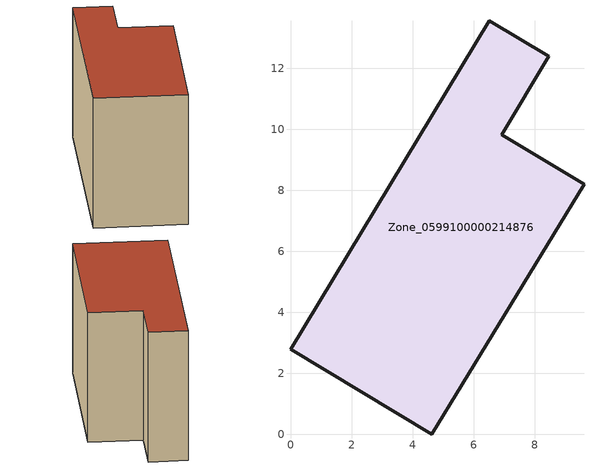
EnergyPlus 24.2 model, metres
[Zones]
Zone_0599100000214876
 floor ground (C_G): 0,2.79 6.52,13.56 8.46,12.4 6.92,9.83 9.62,8.19 4.63,0 z0
 wall outside (C_F): 4.63,0 9.62,8.19 6.92,9.83 8.46,12.4 6.52,13.56 0,2.79 4.63,0 z0:8.06
 roof outside (C_R): 6.52,13.56 0,2.79 4.63,0 9.62,8.19 6.92,9.83 8.46,12.4 z8.06
[BUILDING]
Pand.0599100000214876: North Axis=0; Terrain=City; Loads Convergence Tolerance Value=0.04; Temperature Convergence Tolerance Value=0.4; Solar Distribution=FullExterior; Maximum Number of Warmup Days=25; Minimum Number of Warmup Days=1
[Site:Location]
Rotterdam.The.Hague.AP_ZH_NLD Design_Conditions: Latitude=51.96; Longitude=4.45; Time Zone=1; Elevation=-4.5
[SITE:GROUNDTEMPERATURE:BUILDINGSURFACE]
18, 18, 18, 18, 18, 18, 18, 18, 18, 18, 18, 18
[MATERIAL] Thermal Absorptance=0.9; Solar Absorptance=0.7; Visible Absorptance=0.7
Name | Roughness | Thickness | Conductivity | Density | Specific Heat
G.TI.1975-1991 | MediumSmooth | 0.15 | 0.288461 | 540 | 1210
F.TI.1975-1991 | Rough | 0.3 | 0.230769 | 1920 | 840
R.TI.1975-1991 | MediumRough | 0.2 | 0.153846 | 1500 | 1000
[CONSTRUCTION]
C_G: G.TI.1975-1991
C_F: F.TI.1975-1991
C_R: R.TI.1975-1991
[ZONE]
Zone_0599100000214876: Type=1; Multiplier=1; Ceiling Height=Autocalculate; Volume=Autocalculate; Floor Area=autocalculate; Part of Total Floor Area=Yes
[ZONEINFILTRATION:DESIGNFLOWRATE]
Infil_Zone_0599100000214876: Zone or ZoneList or Space or SpaceList=Zone_0599100000214876; Schedule=AlwaysOn; Design Flow Rate Calculation Method=Flow/Area; Flow Rate per Floor Area=0.003; Constant Term Coefficient=1; Temperature Term Coefficient=0; Velocity Term Coefficient=0; Velocity Squared Term Coefficient=0
[HVACTEMPLATE:ZONE:IDEALLOADSAIRSYSTEM]
Zone_0599100000214876: Maximum Heating Supply Air Temperature=50; Minimum Cooling Supply Air Temperature=13; Maximum Heating Supply Air Humidity Ratio=0.0156; Minimum Cooling Supply Air Humidity Ratio=0.0077; Heating Limit=NoLimit; Cooling Limit=NoLimit; Dehumidification Control Type=ConstantSensibleHeatRatio; Cooling Sensible Heat Ratio=0.7; Dehumidification Setpoint=60; Humidification Control Type=None; Humidification Setpoint=30; Outdoor Air Method=None; Outdoor Air Flow Rate per Person=0.00944; Outdoor Air Flow Rate per Zone Floor Area=0; Outdoor Air Flow Rate per Zone=0; Demand Controlled Ventilation Type=None; Outdoor Air Economizer Type=NoEconomizer; Heat Recovery Type=None; Sensible Heat Recovery Effectiveness=0.7; Latent Heat Recovery Effectiveness=0.65
[ZONECONTROL:THERMOSTAT]
ThermostatControl_Zone_0599100000214876: Zone or ZoneList=Zone_0599100000214876; Control Type Schedule=DualSetpointControlType; Control 1=Thermostat_Zone_0599100000214876; Temperature Difference Between Cutout And Setpoint=0
[THERMOSTATSETPOINT:DUALSETPOINT]
Thermostat_Zone_0599100000214876: Heating Setpoint Temperature Schedule=HeatingSetpoint_Zone_0599100000214876; Cooling Setpoint Temperature Schedule=CoolingSetpoint_Zone_0599100000214876
[SCHEDULE:COMPACT]
HeatingSetpoint_Zone_0599100000214876: Through: 12/31, For: AllDays, Until: 24:00, 21
CoolingSetpoint_Zone_0599100000214876: Through: 12/31, For: AllDays, Until: 24:00, 24
DualSetpointControlType: Through: 12/31, For: AllDays, Until: 24:00, 4
AlwaysOn: Through: 12/31, For: AllDays, Until: 24:00, 1
